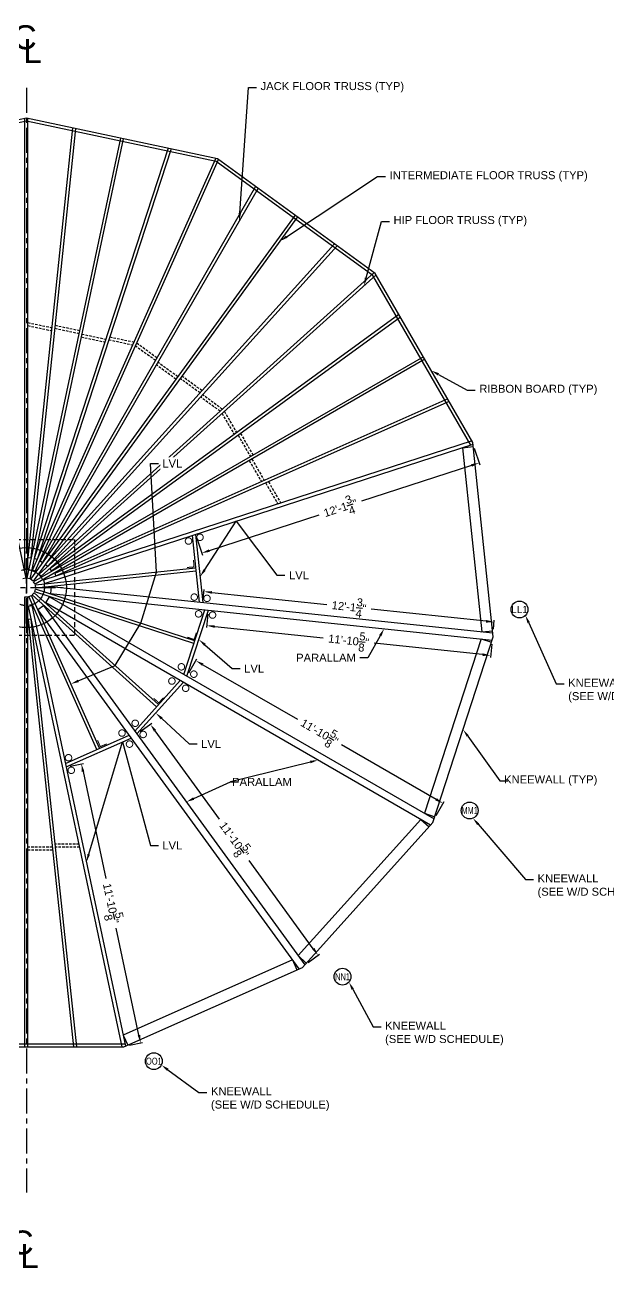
# Model space of a CAD drawing. Header units: inches. Extents: x -332 to 3012, y -914 to 997.
# Drawn here: x -1 to 291, y -340 to 281 of the extents above; entities that cross this region are included whole.
import ezdxf
from ezdxf import colors
from ezdxf.entities.mleader import LeaderData, LeaderLine
from ezdxf.enums import TextEntityAlignment as Align
from ezdxf.math import Vec2, Vec3

# ---------------------------------------------------------------- set-up
doc = ezdxf.new("R2010")
doc.units = ezdxf.units.IN
doc.header["$LTSCALE"] = 10
doc.header["$MEASUREMENT"] = 0
doc.header["$PDMODE"] = 34
doc.header["$PDSIZE"] = 18
for name, pattern in [('CENTER', [2, 1.25, -0.25, 0.25, -0.25]), ('HIDDEN', [0.375, 0.25, -0.125]), ('HIDDEN2', [0.1875, 0.125, -0.0625])]:
    doc.linetypes.add(name, pattern=pattern)
doc.layers.get('0').update_dxf_attribs({"linetype": 'CONTINUOUS'})
for name, color, linetype in [('A-', 1, 'CONTINUOUS'), ('A-BLUE', 5, 'CONTINUOUS'), ('A-DIM', 4, 'CONTINUOUS'), ('A-PMARK', 1, 'CONTINUOUS'), ('A-SCH', 171, 'CONTINUOUS'), ('A-TXT', 222, 'CONTINUOUS'), ('R-CENTER', 5, 'CENTER'), ('R-FL-HIP', 1, 'CONTINUOUS'), ('R-FL-INT', 3, 'CONTINUOUS'), ('R-FL-JACK', 220, 'CONTINUOUS'), ('R-PERIM', 1, 'CONTINUOUS'), ('S-HDWR', 104, 'CONTINUOUS')]:
    doc.layers.add(name, color=color, linetype=linetype)
doc.styles.add('style1', font='arial.ttf')
doc.dimstyles.new('1-4', dxfattribs={"dimtxt": 4, "dimasz": 4, "dimexe": 1, "dimexo": 2, "dimgap": 1, "dimtad": 0, "dimdec": 4, "dimrnd": 0.125, "dimzin": 0, "dimdsep": 46, "dimlunit": 4, "dimtxsty": 'style1', "dimcen": 0.0625, "dimazin": 0, "dimtfac": 1, "dimtdec": 4, "dimtofl": 0, "dimtmove": 2, "dimatfit": 2, "dimfxl": 1, "dimtolj": 1, "dimtzin": 0, "dimarcsym": 0})

# ---------------------------------------------------------------- blocks, each defined once
blk = doc.blocks.new('CENTERLINENOTE')
at = {"color": 5, "style": 'style1'}
for s, p in [('C', (-8.446302055876004, -1.648127719568492)), ('L', (-3.108365771956869, -8.464353215476876))]:
    blk.add_text(s, height=12, dxfattribs=at).set_placement(p)
blk = doc.blocks.new('*D96')
at = {"layer": 'A-DIM', "color": 0, "lineweight": -2, "transparency": 16777216}
for p, q in [((223.8218072161522, 69.74088384329063), (226.5456724903732, 61.36507575898158)), ((222.4325034391585, 61.07899822380954), (167.5234991394602, 43.22224595005719)), ((91.42130666773598, 18.47333608019695), (146.3303109674342, 36.33008835394929)), ((85.20279930605362, 24.66111384466497), (87.9266645802746, 16.28530576035591))]:
    blk.add_line(p, q, dxfattribs=at)
at = {"layer": 'A-DIM', "color": 0, "transparency": 16777216}
for points in [[(222.2263277845741, 61.71298248536588), (222.6386790937429, 60.44501396225321), (226.2364090084965, 62.31605215131608)], [(91.21513101315155, 19.10732034175329), (91.62748232232039, 17.83935181864062), (87.61740109839798, 17.23628215269041)]]:
    blk.add_solid(points, dxfattribs=at)
at = {"layer": 'A-DIM', "color": 0, "transparency": 16777216, "insert": (156.9269050534472, 39.77616715200324), "char_height": 4, "attachment_point": 5, "rotation": 18.014850104229378, "style": 'style1'}
blk.add_mtext('\\A1;12\'-1{\\H1.000000x;\\S3/4;}"', dxfattribs=at)
blk = doc.blocks.new('*D97')
at = {"layer": 'A-DIM', "color": 0, "lineweight": -2, "transparency": 16777216}
for p, q in [((90.7134419805812, -13.3050229960483), (90.00990436560929, -19.99873627214553)), ((94.09252041035003, -19.42232822984787), (148.3530850192366, -25.12534337814875)), ((227.9715900507393, -33.49358546248131), (173.7110254418528, -27.79057031418044)), ((232.5486867839167, -28.21250793482299), (231.8451491689448, -34.9062212109202))]:
    blk.add_line(p, q, dxfattribs=at)
at = {"layer": 'A-DIM', "color": 0, "transparency": 16777216}
for points in [[(94.16220605252846, -18.75931363293569), (94.02283476817159, -20.08534282676005), (90.11443282887694, -19.00421437677726)], [(228.0412756929178, -32.83057086556913), (227.9019044085609, -34.15660005939349), (231.9496776322125, -33.91169931555193)]]:
    blk.add_solid(points, dxfattribs=at)
at = {"layer": 'A-DIM', "color": 0, "transparency": 16777216, "insert": (161.0320552305447, -26.45795684616459), "char_height": 4, "attachment_point": 5, "rotation": 353.99999999999994, "style": 'style1'}
blk.add_mtext('\\A1;11\'-10{\\H1.000000x;\\S5/8;}"', dxfattribs=at)
blk = doc.blocks.new('*D98')
at = {"layer": 'A-DIM', "color": 0, "lineweight": -2, "transparency": 16777216}
for p, q in [((88.37422634427786, -5.517849428746761), (88.84845275665762, -1.005886507547331)), ((92.72201187486306, -2.41852225598622), (150.141320844931, -8.453534814768839)), ((229.7242606260632, -16.81803884065917), (172.3049516559954, -10.78302628187656)), ((233.3326502584242, -20.75359371956096), (233.8068766708039, -16.24163079836151))]:
    blk.add_line(p, q, dxfattribs=at)
at = {"layer": 'A-DIM', "color": 0, "transparency": 16777216}
for points in [[(92.79169751704148, -1.755507659074038), (92.65232623268462, -3.081536852898402), (88.74392429338997, -2.000408402915603)], [(229.7939462682416, -16.15502424374699), (229.6545749838847, -17.48105343757135), (233.7023482075363, -17.23615269372979)]]:
    blk.add_solid(points, dxfattribs=at)
at = {"layer": 'A-DIM', "color": 0, "transparency": 16777216, "insert": (161.2231362504631, -9.618280548322694), "char_height": 4, "attachment_point": 5, "rotation": 353.99999999999994, "style": 'style1'}
blk.add_mtext('\\A1;12\'-1{\\H1.000000x;\\S3/4;}"', dxfattribs=at)
blk = doc.blocks.new('*D99')
at = {"layer": 'A-DIM', "color": 0, "lineweight": -2, "transparency": 16777216}
for p, q in [((81.2285600017156, -42.56720396395239), (85.22347090060393, -35.64781531536718)), ((88.18757251574168, -38.51384071915162), (135.4277658451378, -65.78797905444839)), ((204.74954500579, -105.8109269135547), (157.5093516763939, -78.53678857825787)), ((204.7187357220394, -113.8642901583555), (208.7136466209277, -106.9449015097702))]:
    blk.add_line(p, q, dxfattribs=at)
at = {"layer": 'A-DIM', "color": 0, "transparency": 16777216}
for points in [[(88.520905849075, -37.93649044996199), (87.85423918240834, -39.09119098834124), (84.72347090060393, -36.51384071915162)], [(205.0828783391233, -105.233576644365), (204.4162116724566, -106.3882771827443), (208.2136466209277, -107.8109269135547)]]:
    blk.add_solid(points, dxfattribs=at)
at = {"layer": 'A-DIM', "color": 0, "transparency": 16777216, "insert": (146.4685587607658, -72.16238381635313), "char_height": 4, "attachment_point": 5, "rotation": 330.00000000000006, "style": 'style1'}
blk.add_mtext('\\A1;11\'-10{\\H1.000000x;\\S5/8;}"', dxfattribs=at)
blk = doc.blocks.new('*D100')
at = {"layer": 'A-DIM', "color": 0, "lineweight": -2, "transparency": 16777216}
for p, q in [((21.90181805920835, -89.21196679009748), (28.46953962772035, -87.81777293634165)), ((28.32194717261815, -91.93823607380531), (39.64987007494194, -145.3014347219774)), ((56.27243854201935, -223.6064718236626), (44.94451563969555, -170.2432731754905)), ((51.5135298131059, -228.7058237187581), (58.08125138161796, -227.3116298650022))]:
    blk.add_line(p, q, dxfattribs=at)
at = {"layer": 'A-DIM', "color": 0, "transparency": 16777216}
for points in [[(28.97408227085175, -91.79980104176394), (27.66981207438455, -92.07667110584669), (27.49133698036994, -88.0254254844037)], [(56.92457364025295, -223.4680367916213), (55.62030344378575, -223.744906855704), (57.10304873426756, -227.5192824130643)]]:
    blk.add_solid(points, dxfattribs=at)
at = {"layer": 'A-DIM', "color": 0, "transparency": 16777216, "insert": (42.29719285731876, -157.772353948734), "char_height": 4, "attachment_point": 5, "rotation": 281.98482093263095, "style": 'style1'}
blk.add_mtext('\\A1;11\'-10{\\H1.000000x;\\S5/8;}"', dxfattribs=at)
blk = doc.blocks.new('*D101')
at = {"layer": 'A-DIM', "color": 0, "lineweight": -2, "transparency": 16777216}
for p, q in [((56.89234037499547, -71.92570764279334), (62.70350004740807, -67.70365300375589)), ((64.24562406220302, -71.52750623354815), (96.31686281249944, -115.6697794165706)), ((143.375226007558, -180.4400597252153), (111.3039872572616, -136.2977865421928)), ((140.7242243386902, -187.31039708946), (146.5353840111028, -183.0883424504226))]:
    blk.add_line(p, q, dxfattribs=at)
at = {"layer": 'A-DIM', "color": 0, "transparency": 16777216}
for points in [[(64.78496872511965, -71.1356493986865), (63.70627939928639, -71.9193630684098), (61.89448305303312, -68.29143825604837)], [(143.9145706704746, -180.0482028903536), (142.8358813446413, -180.8319165600769), (145.7263670167278, -183.6761277027151)]]:
    blk.add_solid(points, dxfattribs=at)
at = {"layer": 'A-DIM', "color": 0, "transparency": 16777216, "insert": (103.8104250348805, -125.9837829793817), "char_height": 4, "attachment_point": 5, "rotation": 306, "style": 'style1'}
blk.add_mtext('\\A1;11\'-10{\\H1.000000x;\\S5/8;}"', dxfattribs=at)
blk = doc.blocks.new('*U164')
blk.add_circle((0, 0), 12)
at = {"style": 'style1'}
blk.add_attdef('PMARK', text='', height=10, dxfattribs=at).set_placement((-1.4210854715202e-14, -2.273736754432321e-13), align=Align.MIDDLE_CENTER)

msp = doc.modelspace()

# ---------------------------------------------------------------- linework, layer by layer
at = {"layer": 'A-'}
for p, q in [((217.8596472782982, 69.86686096886514, -4), (227.5315227482447, -22.15488720805174, -4)), ((82.84385902540588, 25.99757206308891), (86.38542197547778, -7.319834225598026)), ((84.58427234230035, 26.56306662933397), (88.16567191377055, -7.511674149830558)), ((227.165673126808, -25.6357138418407, -4), (198.8491846264367, -112.7849043300455, -4)), ((197.0991846264369, -115.8159932432911, -4), (135.7840159945879, -183.9133868746849, -4)), ((132.9524565142756, -185.9706352577086, -4), (48.42334715743816, -223.6054194869548, -4))]:
    msp.add_line(p, q, dxfattribs=at)
for points in [[(78.65980985769802, -43.39353645358145), (89.14320372141158, -11.12896774550634)], [(80.20921247902614, -44.28808447408834), (90.92249890711649, -11.31597920531174)], [(54.22270211840281, -71.6538690456292), (76.92915738038751, -46.43579566425991)], [(55.27430638624558, -73.1012781473783), (78.47856000171562, -47.33034368476682)], [(19.573438781585, -87.87727188622158), (51.39114263809083, -73.71111742865331)], [(19.94541276450754, -89.62727188622158), (52.44274690593358, -75.1585265304024)]]:
    msp.add_lwpolyline(points, dxfattribs=at)
at = {"layer": 'A-BLUE', "linetype": 'HIDDEN'}
msp.add_lwpolyline([(-23.99999999999915, 24.00000000000101), (24.00000000000085, 24.00000000000101), (24.00000000000085, -23.99999999999899), (-23.99999999999915, -23.99999999999899), (-23.99999999999915, 24.00000000000101)], dxfattribs=at)
at = {"layer": 'A-DIM'}
for p, q in [((217.8596472782982, 69.86686096886514), (223.3295177028247, 70.44176751683736)), ((227.5315227482447, -22.15488720805174), (233.0013931727703, -21.57998066007963)), ((227.165673126808, -25.63571384184069), (232.3964839664314, -27.33530731090291)), ((197.0991846264369, -115.8159932432911), (201.1864811665625, -119.4962115782648)), ((198.8491846264368, -112.7849043300455), (204.0799954660601, -114.4844977991077)), ((132.9524565142756, -185.9706352577086), (135.1895080511925, -190.9951352747429)), ((135.7840159945879, -183.9133868746849), (139.8713125347135, -187.5936052096586)), ((48.44168790639579, -223.6917059267312), (50.64364358645508, -228.6373793586516))]:
    msp.add_line(p, q, dxfattribs=at)
at = {"layer": 'A-SCH', "const_width": 0.5}
for points in [[(79.3983291927857, 23.26635592762614, 1), (82.6483291927857, 23.26635592762614, 1)], [(85.13502169574213, 25.16727453195108, 1), (88.38502169574213, 25.16727453195108, 1)], [(82.25502599131732, -4.746562860615086, 1), (85.50502599131732, -4.746562860615086, 1)], [(88.6316840110162, -5.377801477348839, 1), (91.8816840110162, -5.377801477348839, 1)], [(84.42150659944537, -13.11471977052588, 1), (87.67150659944537, -13.11471977052588, 1)], [(91.3955981181739, -13.72742084717902, 1), (94.6455981181739, -13.72742084717902, 1)], [(75.83577242586989, -39.57771624769612, 1), (79.08577242586989, -39.57771624769612, 1)], [(82.04347764330714, -43.25394393380611, 1), (85.29347764330714, -43.25394393380611, 1)], [(71.08419323987846, -46.70041225387013, 1), (74.33419323987846, -46.70041225387013, 1)], [(77.98163818747389, -50.30005584309765, 1), (81.23163818747389, -50.30005584309765, 1)], [(52.75580001203934, -67.7906565084877, 1), (56.00580001203934, -67.7906565084877, 1)], [(46.16489370295176, -72.69230049869839, 1), (49.41489370295176, -72.69230049869839, 1)], [(56.7409928967395, -73.38159274763166, 1), (59.9909928967395, -73.38159274763166, 1)], [(49.92017863826959, -78.20664556556221, 1), (53.17017863826959, -78.20664556556221, 1)], [(19.44104864068549, -85.01586610865343, 1), (22.69104864068549, -85.01586610865343, 1)], [(20.81941636043348, -91.274337751026, 1), (24.06941636043348, -91.274337751026, 1)]]:
    msp.add_lwpolyline(points, format="xyb", close=True, dxfattribs=at)
at = {"layer": 'A-SCH'}
for points, const_width in [([(80.28406162783898, 10.05664046734063), (83.77283173091647, 10.33678894203355), (83.49268325622353, 13.82555904511104)], 0.5), ([(80.47067529812594, -24.76983808409148), (83.77654466411889, -25.91928479229038), (84.92599137231781, -22.61341542629744)], 0.5), ([(63.55659787736086, -55.23986148280939), (66.17327701128283, -57.56429481377359), (68.49771034224703, -54.94761567985162)], 0.4999999999999999), ([(35.5738429942498, -76.24393467147097), (36.95648078220961, -79.45925934361617), (40.17180545435481, -78.07662155565636)], 0.5)]:
    msp.add_lwpolyline(points, dxfattribs=dict(at, const_width=const_width))
at = {"layer": 'R-CENTER'}
msp.add_line((8.526512829121202e-13, 249.6890545948869), (8.526512829121202e-13, -302.2146682981473), dxfattribs=at)
at = {"layer": 'R-CENTER', "color": 5}
msp.add_point((1.336448003790481e-16, -6.072229133210337e-17), dxfattribs=at)
at = {"layer": 'R-FL-HIP'}
for p, q in [((-0.7499999999991798, 9.26091633200512), (-0.7499999999992895, 234.4363274067675)), ((0.75000000000082, 9.26091633200512), (0.7500000000007034, 234.4363274067676)), ((3.081594927454073, 8.765320531018407), (94.66868573121624, 214.473294491173)), ((4.451913113917973, 8.155215566404705), (96.03900391768015, 213.8631895265594)), ((6.380354096539624, 6.754121179781646), (173.7182956614944, 157.4258805293426)), ((7.384050006077909, 5.639403941565554), (174.7219915710327, 156.3111632911265)), ((0.7500000000008198, 9.260916332005122), (-0.7499999999991798, 9.26091633200512)), ((4.451913113917975, 8.155215566404706), (3.081594927454073, 8.765320531018407)), ((7.384050006077911, 5.639403941565555), (6.380354096539624, 6.754121179781646))]:
    msp.add_line(p, q, dxfattribs=at)
for points in [[(222.6665378035499, 73.26877327057173), (8.537264954339475, 3.693954981833081), (9.07804469449563, 2.029606078316562), (223.2073175437061, 71.60442436705523)], [(233.1235933318888, -22.74263751029733), (12.37667456017578, 0.4587985744578651), (12.01082493873899, -3.022028059331091), (232.7577437104521, -26.22346414408629)], [(201.9687357220395, -118.6274298791699), (9.743265017191938, -7.646002622623767), (11.49326501719193, -4.614913709378232), (203.7187357220394, -115.5963409659243)], [(47.88064994533914, -229.4692649458859), (1.069573622467578, -9.240465820210833), (2.781331923751738, -8.876620361279754), (49.59240824662329, -229.1054194869547)], [(136.2574984989243, -190.5196352917772), (5.794618261547072, -10.95288564045538), (8.626177741859387, -8.89563725743172), (139.0890579792365, -188.4623869087535)]]:
    msp.add_lwpolyline(points, dxfattribs=at)
msp.add_circle((8.526512829121202e-13, 1.023181539494544e-12), 20, dxfattribs=at)
at = {"layer": 'R-FL-INT'}
for p, q in [((-46.97573216505634, 224.6107447170836), (-0.2255658753756938, 4.668504767526483)), ((46.97573216505845, 224.6107447170835), (0.2255658753773981, 4.668504767526483)), ((48.44295356615916, 224.2988771808569), (1.692787276478107, 4.356637231299843)), ((134.2718870438063, 186.0853739671701), (2.104916638176948, 4.173145417413622)), ((135.4854125353688, 185.2036960887314), (3.318442129739369, 3.291467538974912)), ((198.351212830881, 115.3841515257825), (3.620308191668518, 2.956211312794195)), ((199.101212830881, 114.0851134201059), (4.370308191668518, 1.657173207117537)), ((84.5721529205183, 9.738572660424332), (4.509715569353347, 1.228121415856168)), ((84.74075082463771, 8.152480601590991), (4.666508264254826, -0.2636614271962416)), ((-0.2255658753756938, 4.668504767526483), (-1.692787276476402, 4.356637231299843)), ((1.692787276478107, 4.356637231299843), (0.2255658753773981, 4.668504767526483)), ((3.318442129739369, 3.291467538974912), (2.104916638176948, 4.173145417413622)), ((4.370308191668518, 1.657173207117537), (3.620308191668518, 2.956211312794195)), ((4.666508264254826, -0.2636614271962416), (4.509715569353347, 1.228121415856168)), ((-0.7499999999993747, -229.4692649458859), (-0.7499999999991473, -4.613384519908664)), ((-0.7499999999991473, -4.613384519908664), (0.7500000000008527, -4.613384519908664)), ((0.7500000000006253, -229.4692649458859), (0.7500000000008527, -4.613384519908664)), ((1.19127343961483, -4.519588954828013), (2.561591626078731, -3.909483990214312)), ((35.20573675699444, -80.91732441027881), (1.19127343961483, -4.519588954828013)), ((36.57605494345835, -80.30721944566513), (2.561591626078731, -3.909483990214312)), ((2.926564879140105, -3.644315400280761), (3.930260788678392, -2.52959816206467)), ((65.0740817946259, -59.60219097405271), (2.926564879140105, -3.644315400280761)), ((66.07777770416419, -58.48747373583662), (3.930260788678392, -2.52959816206467)), ((4.155826664054938, -2.138906605458743), (4.619352155617359, -0.712321831016013)), ((83.66974404377353, -27.97454448676541), (4.155826664054938, -2.138906605458743)), ((84.13326953533597, -26.54795971232268), (4.619352155617359, -0.712321831016013))]:
    msp.add_line(p, q, dxfattribs=at)
at = {"layer": 'R-FL-JACK'}
for p, q in [((23.11692927258105, 229.6820898254714), (0.8016867738387448, 14.96891508731336)), ((24.59241359302839, 229.368465951519), (2.293650659470925, 14.81385457019396)), ((70.82627213818878, 219.5411559464216), (3.929983337516386, 14.46604132240032)), ((72.30175645863613, 219.2275320724692), (5.356028962409214, 14.0008597710421)), ((114.538487921858, 200.4225276513693), (6.820783583792733, 13.34870899666391)), ((115.7588475989457, 199.5358844465021), (8.12069162027207, 12.60021778315741)), ((153.998451980229, 171.7531856093997), (9.474087512667776, 11.61691811010416)), ((155.2188116573168, 170.8665424045326), (10.58763863305949, 10.61192860653989)), ((186.1553014599496, 136.5080896648428), (11.66050494723554, 9.42038985127729)), ((186.9095252188897, 135.201735794083), (12.54359122576099, 8.207888872028162)), ((211.2971242018122, 92.96117528104608), (14.63677574721012, 5.675806175821947)), ((0.8008968376949035, 14.96899718575297), (2.293650659470925, 14.81385457019396)), ((5.356783997428975, 14.00061347572329), (3.929983337516386, 14.46604132240032)), ((6.820095333660426, 13.34910529329589), (8.12069162027207, 12.60021778315741)), ((10.58822821454098, 10.6113965041608), (9.474087512667776, 11.61691811010416)), ((11.6600373878152, 9.421031822813719), (12.54359122576099, 8.207888872028162)), ((25.14182274186346, -229.4692649458859), (2.428466840940179, -15.74587399488353))]:
    msp.add_line(p, q, dxfattribs=at)
for points in [[(210.5429004428721, 94.26752915180587), (14.14911292572031, 7.100469965165836), (14.75794862054973, 5.72871842050077)], [(2.428466840940179, -15.74587399488353), (0.936077308164981, -15.90448258876304), (23.6333752239833, -229.4692649458859)]]:
    msp.add_lwpolyline(points, dxfattribs=at)
at = {"layer": 'R-PERIM'}
msp.add_lwpolyline([(137.8919190604786, -189.7919443739151), (203.1658746407972, -117.2978724140085), (233.3106047916942, -24.52193269600241), (223.1138118138034, 72.49407195990756), (174.3386138479585, 156.9751929859813), (95.41868573121626, 214.3138770699205), (9.237055564881302e-13, 234.59574482802), (-95.4186857312146, 214.3138770699205), (-174.3386138479567, 156.9751929859814), (-223.1138118138017, 72.49407195990767), (-233.3106047916925, -24.52193269600227), (-203.1658746407956, -117.2978724140083), (-137.8919190604771, -189.7919443739149), (-48.77519796584424, -229.4692649458859), (48.77519796584592, -229.4692649458859)], close=True, dxfattribs=at)
for points in [[(222.1026302971276, 71.24548972246457), (173.1989931635343, 155.9490739127603), (94.79495065876294, 212.9129451600167), (8.810729923425242e-13, 233.0622339357225), (-94.79495065876135, 212.9129451600166), (-173.1989931635325, 155.9490739127604), (-221.6553562868725, 72.02019103312871), (-231.7854946325168, -24.36163715902612), (-201.8378152510858, -116.5311169678595), (-136.9905439737547, -188.5513080009872), (-136.5736355153896, -188.7369276057991)], [(-48.87327158170044, -227.7836453410757), (-48.45636312333927, -227.9692649458859), (49.35091114384792, -227.9692649458859), (49.35091114384792, -227.9692649458859)]]:
    msp.add_lwpolyline(points, dxfattribs=at)
at = {"layer": 'S-HDWR', "linetype": 'HIDDEN2'}
for points in [[(0.7500000000001563, 132.4384961427665), (12.75000000000106, 129.8878174027259)], [(0.7500000000002416, 130.9049852504688), (12.59401266491159, 128.3874626420391)], [(14.38146599537456, 131.0745494925653), (26.54447195661865, 128.4892227658707)], [(14.22547866028511, 129.5741947318785), (26.23260442039227, 127.0220013647698)], [(27.38795828526608, 125.2429124274431), (39.23920384423612, 122.7238524199216)], [(27.69982582149319, 126.7101338285435), (39.70695158160015, 124.1579404614361)], [(41.65017797924897, 125.2784058321027), (53.80616531433779, 122.6945709604513)], [(41.18243024188493, 123.8443177905882), (53.18243024188456, 121.2936390505474)], [(64.47783941176974, 113.472533392156), (54.55274842834714, 120.6835340859343)], [(65.23059019197487, 114.7797299035974), (55.17648350080048, 122.0844659958381)], [(75.62917904225966, 105.3706109063731), (65.69819440738867, 112.5858935885754)], [(74.74750116382151, 104.1570854148106), (64.94544362718355, 111.278697077134)], [(87.78429414536619, 98.39350481741613), (77.72438241226106, 105.7024585194965)], [(86.7736891686941, 97.2736503457326), (76.84270453382204, 104.4889330279341)], [(96.7795144633112, 88.14989077515185), (86.98343918764012, 95.2671560704687)], [(97.91913514773547, 89.17600984837284), (87.99404416431217, 96.38701054215221)], [(97.78321037284988, 87.0351735369353), (103.8375178495671, 76.54880538261695)], [(98.92283105727404, 88.0612926101564), (105.0568746264645, 77.43681749247696)], [(105.8110954920973, 76.13046863307258), (111.9487815382004, 65.49968456031417)], [(107.0304522689948, 77.0184807429326), (113.2478196438771, 66.24968456031449)], [(111.399743432524, 63.45064645463809), (117.4577481498487, 52.95787449174034)], [(112.6987815382007, 64.20064645463749), (118.8364675843046, 53.56986238188009)], [(119.5906884499375, 52.26351352247478), (125.6608357319471, 41.74971002060671)], [(120.9694078843934, 52.87550141261453), (127.1192912588763, 42.22359094738576)], [(13.02537209220451, -129.7003310149539), (0.7499999999972147, -129.700331014953)], [(26.3552735449916, -128.2003310149541), (14.37445116591173, -128.2003310149539)], [(26.67410838749665, -129.7003310149542), (14.53381382346994, -129.7003310149538)], [(13.18473474976275, -131.2003310149538), (0.7499999999974705, -131.2003310149532)]]:
    msp.add_lwpolyline(points, dxfattribs=at)

# ---------------------------------------------------------------- block references
at = {"layer": 'A-PMARK', "xscale": 0.35, "yscale": 0.35, "zscale": 0.35}
msp.add_blockref('*U164', (246.4092689604283, -10.92296136032855), dxfattribs=at).add_auto_attribs({'PMARK': 'LL1'})
at = {"layer": 'A-PMARK'}
ref = msp.add_blockref('*U164', (221.4845638110498, -111.3471661519413), dxfattribs=dict(at, xscale=0.35, yscale=0.35, zscale=0.35))
ref.add_attrib('PMARK', 'MM1', dxfattribs={"layer": '0', "height": 3.5, "style": 'style1', "width": 0.6}).set_placement((221.4845638110498, -111.3471661519414), align=Align.MIDDLE_CENTER)
ref = msp.add_blockref('*U164', (157.9902954147622, -194.4229466378614), dxfattribs=dict(at, xscale=0.35, yscale=0.35, zscale=0.35))
ref.add_attrib('PMARK', 'NN1', dxfattribs={"layer": '0', "height": 3.5, "style": 'style1', "width": 0.7}).set_placement((157.9902954147622, -194.4229466378615), align=Align.MIDDLE_CENTER)
ref = msp.add_blockref('*U164', (63.71217867062376, -236.6381114285267), dxfattribs=dict(at, xscale=0.35, yscale=0.35, zscale=0.35))
ref.add_attrib('PMARK', 'OO1', dxfattribs={"layer": '0', "height": 3.5, "style": 'style1', "width": 0.7}).set_placement((63.71217867062376, -236.6381114285268), align=Align.MIDDLE_CENTER)
at = {"layer": 'R-CENTER'}
for p in [(1.517001768529674, 270.6714569890891), (1.029842877642295e-12, -331.5937699677462)]:
    msp.add_blockref('CENTERLINENOTE', p, dxfattribs=at)

# ---------------------------------------------------------------- dimensions: what is measured, and where the dimension line sits
at = {"layer": 'A-DIM'}
for p1, p2, distance, picture, middle in [((84.58427234230035, 26.56306662933397), (223.2032802523989, 71.64283662795964), -9.807587813770795, '*D96', (156.9269050534472, 39.77616715200324)), ((88.16516941774255, -7.506893219483306), (233.1235933318889, -22.7426375102975), 5.536816074349623, '*D98', (161.2231362504631, -9.618280548322694)), ((90.92249890711649, -11.31597920531176), (232.757743710452, -26.22346414408644), -7.7305841201399765, '*D97', (161.0320552305447, -26.45795684616459)), ((80.22856000171562, -44.29925477152128), (203.7187357220394, -115.5963409659243), 8.989821797776573, '*D99', (146.4685587607658, -72.16238381635313)), ((139.1061903499404, -188.485967594045), (55.27430638624558, -73.1012781473783), -8.182988383207384, '*D101', (103.8104250348805, -125.9837829793817)), ((19.94541276450754, -89.62727188622158), (49.55712451840509, -229.1211288148821), 7.714070531603682, '*D100', (42.29719285731876, -157.772353948734))]:
    dim = msp.add_aligned_dim(p1=p1, p2=p2, distance=distance, dimstyle='1-4', dxfattribs=at)
    dim.commit()
    dim.dimension.update_dxf_attribs({"geometry": picture, "text_midpoint": middle})

# ---------------------------------------------------------------- leaders
at = {"layer": 'A-TXT'}
ml = msp.add_multileader_mtext('Standard', dxfattribs=at)
ml.set_content('JACK FLOOR TRUSS (TYP)', color=256, style='style1')
ml.set_leader_properties()
ml.build(insert=Vec2(0, 0))
ml.multileader.update_dxf_attribs({"text_right_attachment_type": 3, "dogleg_length": 4})
ctx = ml.context
ctx.base_point, ctx.plane_origin = Vec3(115.0404941122688, 249.9449641422528), Vec3(216.3666719366153, 255.0445998471436)
ctx.right_attachment = 3
notes = []
notes.append((ctx, [(0, (1, 1, 0), (111.0404941122688, 249.9449641422528), (1, 0), 4, [(0, [(106.3526113743179, 183.200031946464)], 0, [])])]))
ctx.mtext.insert, ctx.mtext.flow_direction = Vec3(117.0404941122688, 252.6116308089195), 5
ml = msp.add_multileader_mtext('Standard', dxfattribs=at)
ml.set_content('INTERMEDIATE FLOOR TRUSS (TYP)', color=256, style='style1')
ml.set_leader_properties()
ml.build(insert=Vec2(0, 0))
ml.multileader.update_dxf_attribs({"text_right_attachment_type": 3, "dogleg_length": 4})
ctx = ml.context
ctx.base_point, ctx.plane_origin = Vec3(179.481308309696, 205.4202551064721), Vec3(201.7442321581058, 238.9966047739507)
ctx.right_attachment = 3
notes.append((ctx, [(0, (1, 1, 0), (175.481308309696, 205.4202551064721), (1, 0), 4, [(0, [(126.7179745421861, 173.1363529460627)], 0, [])])]))
ctx.mtext.insert, ctx.mtext.flow_direction = Vec3(181.481308309696, 208.0869217731388), 5
ml = msp.add_multileader_mtext('Standard', dxfattribs=at)
ml.set_content('\\A1;HIP FLOOR TRUSS (TYP)', color=256, style='style1')
ml.set_leader_properties()
ml.build(insert=Vec2(0, 0))
ml.multileader.update_dxf_attribs({"text_right_attachment_type": 3, "dogleg_length": 4})
ctx = ml.context
ctx.base_point, ctx.plane_origin = Vec3(181.468468981624, 183.0161025577584), Vec3(200.9349816541544, 184.6154305132646)
ctx.right_attachment = 3
notes.append((ctx, [(0, (1, 1, 0), (177.468468981624, 183.0161025577584), (1, 0), 4, [(0, [(168.6763819872017, 150.8676719715993)], 0, [])])]))
ctx.mtext.insert, ctx.mtext.flow_direction = Vec3(183.468468981624, 185.6827692244251), 5
ml = msp.add_multileader_mtext('Standard', dxfattribs=at)
ml.set_content('RIBBON BOARD (TYP)', color=256, style='style1')
ml.set_leader_properties()
ml.build(insert=Vec2(0, 0))
ml.multileader.update_dxf_attribs({"text_right_attachment_type": 3, "dogleg_length": 4})
ctx = ml.context
ctx.base_point, ctx.plane_origin = Vec3(224.315496175419, 98.71444474121745), Vec3(168.4722338921312, 112.188873397546)
ctx.right_attachment = 3
notes.append((ctx, [(0, (1, 1, 0), (220.315496175419, 98.71444474121745), (1, 0), 4, [(0, [(202.3478255911017, 108.4618151669023)], 0, [])])]))
ctx.mtext.insert, ctx.mtext.flow_direction = Vec3(226.315496175419, 101.3811114078841), 5
ml = msp.add_multileader_mtext('Standard', dxfattribs=at)
ml.set_content('LVL', color=256, style='style1')
ml.set_leader_properties()
ml.build(insert=Vec2(0, 0))
ml.multileader.update_dxf_attribs({"text_right_attachment_type": 3, "dogleg_length": 4})
ctx = ml.context
ctx.base_point, ctx.plane_origin = Vec3(129.2209068743341, 6.161610942916923), Vec3(198.7662958546259, -104.4131361508375)
ctx.right_attachment = 3
notes.append((ctx, [(1, (1, 1, 0), (125.2209068743341, 6.161610942916923), (1, 0), 4, [(1, [(86.80696745098604, 5.415535294680286), (104.7710681049919, 33.12215417646345)], 0, [])])]))
ctx.mtext.insert, ctx.mtext.flow_direction = Vec3(131.2209068743341, 8.161610942916923), 5
ml = msp.add_multileader_mtext('Standard', dxfattribs=at)
ml.set_content('KNEEWALL\\P(SEE W/D SCHEDULE)', color=256, style='style1')
ml.set_leader_properties()
ml.build(insert=Vec2(0, 0))
ml.multileader.update_dxf_attribs({"dogleg_length": 4})
ctx = ml.context
ctx.base_point, ctx.plane_origin, ctx.plane_x_axis, ctx.plane_y_axis = Vec3(268.7216062360631, -48.14067835040186), Vec3(370.9847284736288, -181.0523432497317), Vec3(1, -1.224646799147353e-16), Vec3(1.224646799147353e-16, 1)
notes.append((ctx, [(0, (1, 1, 0), (264.7216062360631, -48.14067835040186), (1, -1.224646799147353e-16), 4, [(0, [(249.3575523735335, -13.91421944280988)], 0, [])])]))
ctx.mtext.insert, ctx.mtext.text_direction, ctx.mtext.width, ctx.mtext.flow_direction = Vec3(270.7216062360631, -45.56148052579275), Vec3(1, -1.224646799147353e-16), 69.80161275568571, 5
ml = msp.add_multileader_mtext('Standard', dxfattribs=at)
ml.set_content('PARALLAM', color=256, style='style1')
ml.set_leader_properties()
ml.build(insert=Vec2(0, 0))
ml.multileader.update_dxf_attribs({"text_right_attachment_type": 3, "dogleg_length": 4})
ctx = ml.context
ctx.base_point, ctx.plane_origin = Vec3(137.9431255190511, -35.01464912500637), Vec3(185.763513876509, -50.73297521689369)
ctx.right_attachment, ctx.text_align_type = 3, 2
notes.append((ctx, [(0, (1, 1, 0), (170.6240779000035, -35.01464912500637), (-1, 0), 4, [(0, [(178.7755877006925, -20.54971091868809)], 0, [])])]))
ctx.mtext.insert, ctx.mtext.alignment, ctx.mtext.flow_direction = Vec3(164.6240779000035, -33.01464912500637), 3, 5
ml = msp.add_multileader_mtext('Standard', dxfattribs=at)
ml.set_content('LVL', color=256, style='style1')
ml.set_leader_properties()
ml.build(insert=Vec2(0, 0))
ml.multileader.update_dxf_attribs({"text_right_attachment_type": 3, "dogleg_length": 4})
ctx = ml.context
ctx.base_point, ctx.plane_origin = Vec3(106.8410292599474, -40.43837570490177), Vec3(191.4072621651667, -124.6124790433835)
ctx.right_attachment = 3
notes.append((ctx, [(1, (1, 1, 0), (102.8410292599474, -40.43837570490177), (1, 0), 4, [(0, [(86.17005594384554, -25.94249467473504)], 0, [])])]))
ctx.mtext.insert, ctx.mtext.flow_direction = Vec3(108.8410292599474, -38.43837570490177), 5
ml = msp.add_multileader_mtext('Standard', dxfattribs=at)
ml.set_content('LVL', color=256, style='style1')
ml.set_leader_properties()
ml.build(insert=Vec2(0, 0))
ml.multileader.update_dxf_attribs({"text_right_attachment_type": 3, "dogleg_length": 4})
ctx = ml.context
ctx.base_point, ctx.plane_origin = Vec3(85.33638380374839, -78.12706966923815), Vec3(158.8733398952081, -142.8147443629498)
ctx.right_attachment = 3
notes.append((ctx, [(1, (1, 1, 0), (81.33638380374839, -78.12706966923815), (1, 0), 4, [(0, [(64.67724159109659, -62.6582606327428)], 0, [])])]))
ctx.mtext.insert, ctx.mtext.flow_direction = Vec3(87.33638380374839, -76.12706966923815), 5
ml = msp.add_multileader_mtext('Standard', dxfattribs=at)
ml.set_content('KNEEWALL (TYP)', color=256, style='style1')
ml.set_leader_properties()
ml.build(insert=Vec2(0, 0))
ml.multileader.update_dxf_attribs({"text_right_attachment_type": 3, "dogleg_length": 4})
ctx = ml.context
ctx.base_point, ctx.plane_origin = Vec3(240.5227508212993, -96.51136961132761, -4), Vec3(209.2046050135757, -80.9141974840189, -4)
ctx.right_attachment, ctx.text_align_type = 3, 2
notes.append((ctx, [(0, (1, 1, 0), (236.5227508212993, -96.51136961132761, -4), (1, 0), 4, [(0, [(218.2382397162457, -70.90990255500544, -4)], 0, [])])]))
ctx.mtext.insert, ctx.mtext.alignment, ctx.mtext.flow_direction = Vec3(285.2917984403469, -93.84470294466094, -4), 3, 5
ml = msp.add_multileader_mtext('Standard', dxfattribs=at)
ml.set_content('LVL', color=256, style='style1')
ml.set_leader_properties()
ml.build(insert=Vec2(0, 0))
ml.multileader.update_dxf_attribs({"text_right_attachment_type": 3, "dogleg_length": 4})
ctx = ml.context
ctx.base_point, ctx.plane_origin = Vec3(65.9507012591528, -128.8354017298317), Vec3(109.7639840780446, -166.0918833685887)
ctx.right_attachment = 3
notes.append((ctx, [(1, (1, 1, 0), (61.95070125915279, -128.8354017298317), (1, 0), 4, [(0, [(30.03365652052065, -137.0887272125188), (48.0532452059419, -77.11285860144926)], 0, [])])]))
ctx.mtext.insert, ctx.mtext.flow_direction = Vec3(67.9507012591528, -126.8354017298317), 5
ml = msp.add_multileader_mtext('Standard', dxfattribs=at)
ml.set_content('PARALLAM', color=256, style='style1')
ml.set_leader_properties()
ml.build(insert=Vec2(0, 0))
ml.multileader.update_dxf_attribs({"text_right_attachment_type": 3, "dogleg_length": 4})
ctx = ml.context
ctx.base_point, ctx.plane_origin = Vec3(105.9371203350511, -97.05969991719121), Vec3(143.6235016570345, -95.68573367411693)
ctx.right_attachment, ctx.text_align_type = 3, 2
notes.append((ctx, [(1, (1, 1, 0), (101.9371203350511, -97.05969991719121), (1, 0), 4, [(0, [(145.7756426896526, -86.1843324903237)], 0, []), (1, [(79.96485100735119, -107.0848973704548)], 0, [])])]))
ctx.mtext.insert, ctx.mtext.alignment, ctx.mtext.flow_direction = Vec3(132.6180727160034, -95.05969991719121), 3, 5
ml = msp.add_multileader_mtext('Standard', dxfattribs=at)
ml.set_content('KNEEWALL\\P(SEE W/D SCHEDULE)', color=256, style='style1')
ml.set_leader_properties()
ml.build(insert=Vec2(0, 0))
ml.multileader.update_dxf_attribs({"dogleg_length": 4})
ctx = ml.context
ctx.base_point, ctx.plane_origin, ctx.plane_x_axis, ctx.plane_y_axis = Vec3(253.4241392417889, -145.8677592423607), Vec3(247.8360250520465, -153.5711832583929), Vec3(1, -1.224646799147353e-16), Vec3(1.224646799147353e-16, 1)
notes.append((ctx, [(0, (1, 1, 0), (249.4241392417889, -145.8677592423607), (1, -1.224646799147353e-16), 4, [(0, [(223.1329608104483, -115.2101685247569)], 0, [])])]))
ctx.mtext.insert, ctx.mtext.text_direction, ctx.mtext.width, ctx.mtext.flow_direction = Vec3(255.4241392417889, -143.2885614177516), Vec3(1, -1.224646799147353e-16), 69.80161275568571, 5
ml = msp.add_multileader_mtext('Standard', dxfattribs=at)
ml.set_content('KNEEWALL\\P(SEE W/D SCHEDULE)', color=256, style='style1')
ml.set_leader_properties()
ml.build(insert=Vec2(0, 0))
ml.multileader.update_dxf_attribs({"dogleg_length": 4})
ctx = ml.context
ctx.base_point, ctx.plane_origin, ctx.plane_x_axis, ctx.plane_y_axis = Vec3(177.2406818136742, -219.4769239498382), Vec3(152.1362348952188, -173.3124920954292), Vec3(1, -1.224646799147353e-16), Vec3(1.224646799147353e-16, 1)
notes.append((ctx, [(0, (1, 1, 0), (173.2406818136742, -219.4769239498382), (1, -1.224646799147353e-16), 4, [(0, [(161.1747383016169, -197.161435911231)], 0, [])])]))
ctx.mtext.insert, ctx.mtext.text_direction, ctx.mtext.width, ctx.mtext.flow_direction = Vec3(179.2406818136742, -216.8889294068641), Vec3(1, -1.224646799147353e-16), 69.80161275568571, 5
ml = msp.add_multileader_mtext('Standard', dxfattribs=at)
ml.set_content('KNEEWALL\\P(SEE W/D SCHEDULE)', color=256, style='style1')
ml.set_leader_properties()
ml.build(insert=Vec2(0, 0))
ml.multileader.update_dxf_attribs({"dogleg_length": 4})
ctx = ml.context
ctx.base_point, ctx.plane_origin, ctx.plane_x_axis, ctx.plane_y_axis = Vec3(90.21502725052136, -252.2172781079953), Vec3(59.1611059654627, -235.647887484543), Vec3(1, -1.224646799147353e-16), Vec3(1.224646799147353e-16, 1)
notes.append((ctx, [(0, (1, 1, 0), (86.21502725052136, -252.2172781079953), (1, -1.224646799147353e-16), 4, [(0, [(67.4518995601496, -238.549782861708)], 0, [])])]))
ctx.mtext.insert, ctx.mtext.text_direction, ctx.mtext.width, ctx.mtext.flow_direction = Vec3(92.21502725052136, -249.6292835650212), Vec3(1, -1.224646799147353e-16), 69.80161275568571, 5
for ctx, leaders in notes:
    for number, flags, end, landing, length, lines in leaders:
        leader = LeaderData()
        leader.index, (leader.has_last_leader_line, leader.has_dogleg_vector, leader.attachment_direction) = number, flags
        leader.last_leader_point, leader.dogleg_vector, leader.dogleg_length = Vec3(end), Vec3(landing), length
        for number, points, colour, breaks in lines:
            line = LeaderLine()
            line.index, line.vertices, line.color, line.breaks = number, Vec3.list(points), colors.encode_raw_color(colour), breaks
            leader.lines.append(line)
        ctx.leaders.append(leader)

# ---------------------------------------------------------------- next in the draw order: leaders
ml = msp.add_multileader_mtext('Standard', dxfattribs=at)
ml.set_content('LVL', color=256, style='style1')
ml.set_leader_properties()
ml.build(insert=Vec2(0, 0))
ml.multileader.update_dxf_attribs({"text_right_attachment_type": 3, "dogleg_length": 4})
ctx = ml.context
ctx.base_point, ctx.plane_origin = Vec3(65.94376491757066, 62.01693606404569), Vec3(22.25670347845971, -48.14542947681887)
ctx.right_attachment = 3
notes = []
notes.append((ctx, [(0, (1, 1, 0), (61.94376491757066, 62.01693606404569), (1, 0), 4, [(3, [(22.25670347845971, -48.14542947681888), (44.43653530723444, -39.00161155801116), (57.131592323806, -17.77458295497335), (65.07313862119439, 7.665872702719146)], 0, [])])]))
ctx.mtext.insert, ctx.mtext.flow_direction = Vec3(67.94376491757066, 64.0169360640457), 5
ctx.mtext.has_bg_fill, ctx.mtext.bg_color, ctx.mtext.bg_scale_factor, ctx.mtext.bg_transparency, ctx.mtext.use_window_bg_color = 1, -1073741824, 1.25, 0, 1
for ctx, leaders in notes:
    for number, flags, end, landing, length, lines in leaders:
        leader = LeaderData()
        leader.index, (leader.has_last_leader_line, leader.has_dogleg_vector, leader.attachment_direction) = number, flags
        leader.last_leader_point, leader.dogleg_vector, leader.dogleg_length = Vec3(end), Vec3(landing), length
        for number, points, colour, breaks in lines:
            line = LeaderLine()
            line.index, line.vertices, line.color, line.breaks = number, Vec3.list(points), colors.encode_raw_color(colour), breaks
            leader.lines.append(line)
        ctx.leaders.append(leader)

doc.saveas('drawing.dxf')
